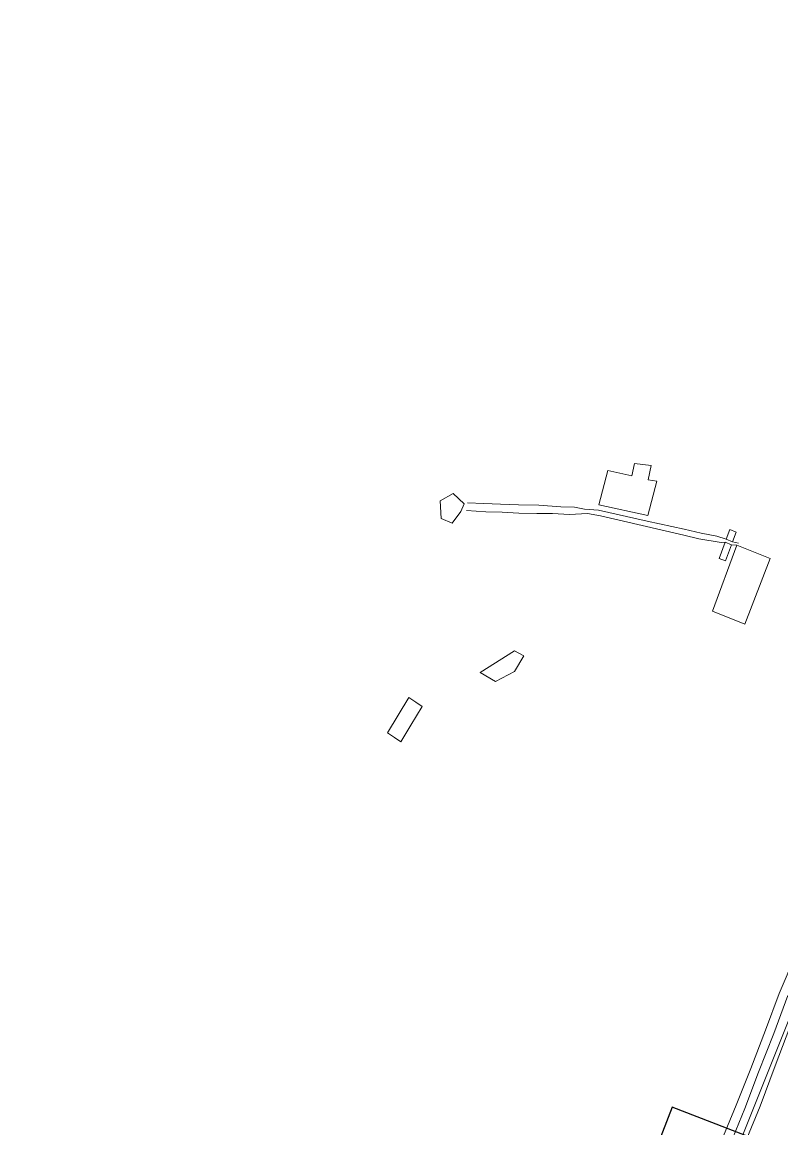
# Model space of a CAD drawing. Header units: metres. Extents: x 625987 to 635197, y 3048449 to 3066446.
# Drawn here: x 633273.2 to 633494.5, y 3063404.2 to 3063726.7 of the extents above; entities that cross this region are included whole.
import ezdxf

# ---------------------------------------------------------------- set-up
doc = ezdxf.new("R2010")
doc.units = ezdxf.units.M
for name, color, linetype in [('BUILDING', 10, 'Continuous'), ('Drain', 5, 'Continuous'), ('FENCE', 35, 'Continuous'), ('PERIMETER_ROAD', 4, 'Continuous'), ('ROAD', 4, 'Continuous')]:
    doc.layers.add(name, color=color, linetype=linetype)
doc.layers.add('C-CLER-AERO', color=253, linetype='Continuous', lineweight=5)
doc.styles.add('ADPI R', font='swiss.ttf')
doc.linetypes.add('OLS', pattern='A,4,-2,4,-2,["OLS",ADPI R,S=1.2,R=0,X=-1.7,Y=-0.5],-2,4,-2,4,-2', length=26)

msp = doc.modelspace()

# ---------------------------------------------------------------- linework, layer by layer
at = {"layer": 'BUILDING', "color": 7, "lineweight": 18}
for points in [[(633458.03, 3063592.9, 1312.46), (633455.42, 3063582.88, 1312.73), (633441.14, 3063586.04, 1312.6), (633443.76, 3063596.07, 1312.33), (633450.78, 3063594.49, 1312.52), (633451.51, 3063598.08, 1312.46), (633456.4, 3063597.45, 1312.43), (633455.57, 3063593.34, 1312.5)], [(633401.98, 3063586.27, 1311.81), (633398.73, 3063589.34, 1311.47), (633394.96, 3063587.14, 1311.52), (633395.26, 3063582.01, 1311.73), (633398.45, 3063580.7, 1311.55), (633400.98, 3063584.05, 1311.61)], [(633476.2, 3063570.42, 1312.45), (633477.93, 3063575.11, 1312.63), (633479.78, 3063574.36, 1312.58), (633478.06, 3063569.67, 1312.4)], [(633385.85, 3063529.9, 1310.98), (633379.63, 3063519.59, 1311.13), (633381.63, 3063518.21, 1311.42), (633383.49, 3063516.92, 1311.32), (633386.41, 3063521.81, 1311.27), (633389.71, 3063527.22, 1311.16), (633387.85, 3063528.52, 1311.26)]]:
    msp.add_polyline3d(points, close=True, dxfattribs=at)
for points in [[(633481.13, 3063578.06, 1312.4), (633480.09, 3063575.24, 1312.4), (633478.24, 3063575.99, 1312.4), (633479.27, 3063578.81, 1312.4), (633481.13, 3063578.06, 1312.4)], [(633491.11, 3063570.34, 1312.3), (633481.33, 3063574.29, 1312.56), (633474.27, 3063555.07, 1311.81), (633483.73, 3063551.22, 1312.2), (633491.11, 3063570.34, 1312.3)], [(633411.11, 3063534.56, 1311.36), (633416.65, 3063537.49, 1311.59), (633419.36, 3063542.01, 1311.39), (633416.65, 3063543.44, 1311.39), (633406.59, 3063537.17, 1311.25), (633411.11, 3063534.56, 1311.36)]]:
    msp.add_polyline3d(points, dxfattribs=at)
at = {"layer": 'C-CLER-AERO', "linetype": 'OLS', "ltscale": 20}
msp.add_line((633431.96, 3063274.68), (634700.23, 3066445.9), dxfattribs=at)
at = {"layer": 'Drain', "color": 9}
msp.add_lwpolyline([(633808.81, 3063276.62), (633462.54, 3063410.5), (633273.21, 3062920.83), (633619.48, 3062786.94)], close=True, dxfattribs=at)
at = {"layer": 'FENCE', "color": 7, "lineweight": 18}
msp.add_polyline3d([(633496.84, 3063433.86, 1310.49), (633492.53, 3063422.52, 1310.41), (633488.19, 3063410.82, 1310.62), (633484.27, 3063401.41, 1310.14)], dxfattribs=at)
at = {"layer": 'PERIMETER_ROAD', "color": 7, "lineweight": 18}
msp.add_polyline3d([(633479.34, 3063399.4, 1310.66), (633483.69, 3063410.1, 1310.87), (633487.71, 3063420.71, 1310.99), (633492.09, 3063432.02, 1311.15), (633496.18, 3063443.01, 1311.24)], dxfattribs=at)
at = {"layer": 'ROAD', "color": 7, "lineweight": 18}
for points in [[(633402.87, 3063586.62, 1311.56), (633407.66, 3063586.37, 1311.43), (633412.49, 3063586.17, 1311.39), (633417.8, 3063586.04, 1311.57), (633423.68, 3063585.9, 1311.84), (633430.12, 3063585.45, 1311.98), (633434.06, 3063585.35, 1312.17), (633436.95, 3063584.8, 1312.43), (633441.08, 3063584.46, 1312.61), (633455.29, 3063581.25, 1312.43), (633466.02, 3063578.94, 1312.49), (633471.01, 3063577.81, 1312.49), (633475.52, 3063576.87, 1312.53), (633475.52, 3063576.87, 1312.53), (633478.24, 3063575.99, 1311.56), (633475.52, 3063576.87, 1312.53)], [(633477.93, 3063575.11, 1312.63), (633476.75, 3063575.05, 1313.19), (633470.3, 3063576.16, 1312.58), (633465.95, 3063577.16, 1312.55), (633441.69, 3063582.83, 1312.59), (633437.84, 3063583.48, 1312.55), (633432.66, 3063583.23, 1312.07), (633427.7, 3063583.49, 1311.93), (633423.09, 3063583.51, 1311.78), (633417.89, 3063583.62, 1311.48), (633413.03, 3063583.89, 1311.38), (633408.22, 3063584.02, 1311.4), (633402.61, 3063584.36, 1311.59)], [(633481.35, 3063574.28, 1312.5), (633479.78, 3063574.36, 1312.58)], [(633480.09, 3063575.24, 1312.4), (633481.86, 3063574.82, 1312.14)], [(633481.86, 3063574.82, 1312.14), (633481.86, 3063574.82, 1312.14)], [(633498.54, 3063455.02, 1311.25), (633493.67, 3063443.65, 1311.18), (633489.74, 3063432.99, 1311.11), (633485.41, 3063421.76, 1310.95), (633481.16, 3063411.08, 1310.81), (633476.83, 3063400.47, 1310.68)]]:
    msp.add_polyline3d(points, dxfattribs=at)

doc.saveas('drawing.dxf')
